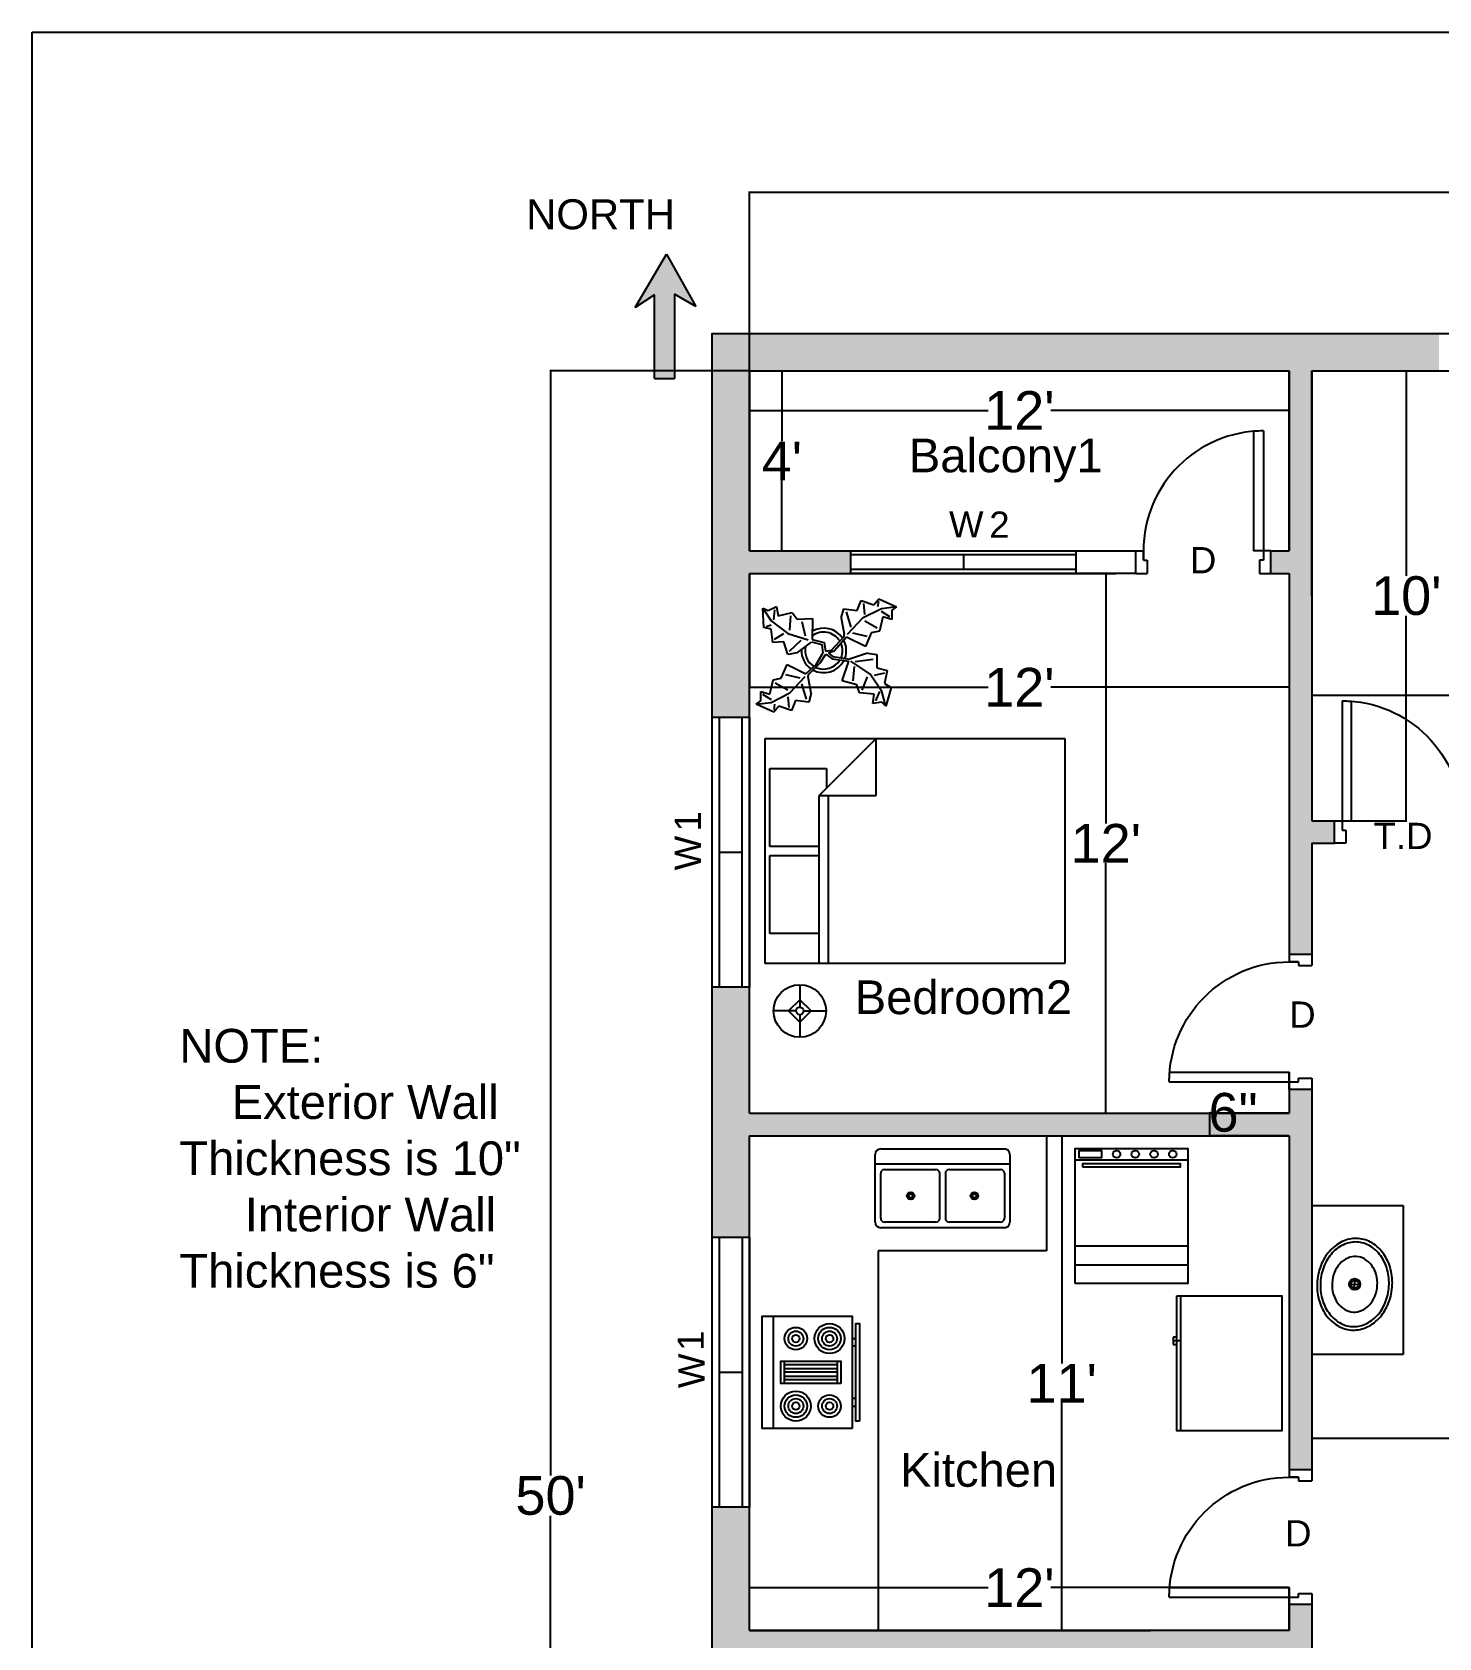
# Model space of a CAD drawing. Header units: inches. Extents: x 902 to 1873, y 899 to 1689.
# Drawn here: x 901.9 to 1277.3, y 1260.7 to 1689 of the extents above; entities that cross this region are included whole.
import ezdxf

# ---------------------------------------------------------------- set-up
doc = ezdxf.new("R2010")
doc.units = ezdxf.units.IN
doc.header["$MEASUREMENT"] = 0
for name, color, linetype in [('dim', 121, 'Continuous'), ('Door', 20, 'Continuous'), ('hatchs', 252, 'Continuous'), ('text', 20, 'Continuous'), ('window', 170, 'Continuous')]:
    doc.layers.add(name, color=color, linetype=linetype)
doc.styles.get("Standard").update_dxf_attribs({"font": 'arial.ttf'})
doc.dimstyles.get("Standard").update_dxf_attribs({"dimtxt": 10.320312, "dimasz": 0.18, "dimexe": 0.18, "dimexo": 0.0625, "dimgap": 0.09, "dimtad": 0, "dimtih": 1, "dimtoh": 1, "dimdec": 4, "dimzin": 0, "dimdsep": 46, "dimlunit": 4, "dimtxsty": 'Standard', "dimcen": 0.09, "dimclre": 3, "dimclrt": 6, "dimadec": 0, "dimazin": 0, "dimtfac": 1, "dimtdec": 4, "dimtofl": 0, "dimtmove": 0, "dimatfit": 3, "dimfxl": 1, "dimtolj": 1, "dimtzin": 0, "dimarcsym": 0})
pattern_1 = [(270, (0, 0), (0.275, -4e-17), [0.2, -0.075]), (0, (0, 0), (6e-17, 0.275), [0.2, -0.075])]

# ---------------------------------------------------------------- blocks, each defined once
blk = doc.blocks.new('window 1')
at = {"layer": 'window'}
for p, q in [((-67.1, -17.98), (-7.1, -17.98)), ((-67.1, -23.98), (-67.1, -17.98)), ((-67.1, -18.98), (-7.1, -18.98)), ((-37.1, -18.98), (-37.1, -22.98)), ((-7.1, -17.98), (-7.1, -23.98)), ((-7.1, -22.98), (-67.1, -22.98)), ((-7.1, -23.98), (-67.1, -23.98))]:
    blk.add_line(p, q, dxfattribs=at)
blk = doc.blocks.new('windoe')
at = {"layer": 'window'}
for p, q in [((306.82, -71.4), (378.82, -71.4)), ((306.82, -81.4), (306.82, -71.4)), ((378.82, -71.4), (378.82, -81.4)), ((306.82, -73.4), (378.82, -73.4)), ((342.82, -73.4), (342.82, -79.4)), ((378.82, -79.4), (306.82, -79.4)), ((378.82, -81.4), (306.82, -81.4))]:
    blk.add_line(p, q, dxfattribs=at)
blk = doc.blocks.new('Lamp - Table')
at = {"linetype": 'Continuous'}
for p, q in [((0, 7), (0, 1)), ((-1, 0), (-7, 0)), ((0, 3), (-3, 0)), ((-3, 0), (0, -3)), ((3, 0), (0, 3)), ((0, -3), (3, 0)), ((1, 0), (7, 0)), ((0, -1), (0, -7))]:
    blk.add_line(p, q, dxfattribs=at)
for radius in [7, 1]:
    blk.add_circle((0, 0), radius, dxfattribs=at)
blk = doc.blocks.new('Bed - Queen')
at = {"linetype": 'Continuous'}
for p, q in [((0, -80.00003), (0, 0)), ((0, 0), (59.99999, 0)), ((59.99999, 0), (59.99999, -80.00003)), ((7.99999, -1.2), (28.79998, -1.2)), ((7.99999, -14.4), (7.99999, -1.2)), ((28.79998, -1.2), (28.79998, -14.4)), ((31.19999, -1.2), (51.99999, -1.2)), ((31.19999, -14.4), (31.19999, -1.2)), ((51.99999, -1.2), (51.99999, -16.4)), ((0, -14.4), (44.8, -14.4)), ((44.8, -16.8), (0, -16.8)), ((59.99999, -29.6), (44.8, -14.4)), ((44.8, -14.4), (44.8, -29.6)), ((51.99999, -16.4), (46.79936, -16.4)), ((44.8, -29.6), (59.99999, -29.6)), ((59.99999, -80.00003), (0, -80.00003))]:
    blk.add_line(p, q, dxfattribs=at)
blk = doc.blocks.new('Range-Oven - 30 in top')
for p, q in [((0, -3), (30, -3)), ((12, -6), (18, -6)), ((13, -20), (13, -6)), ((14, -6), (14, -20)), ((15, -20), (15, -6)), ((16, -6), (16, -20)), ((17, -20), (17, -6)), ((18, -20), (12, -20)), ((6, -24), (6, -25)), ((8, -25), (8, -24)), ((22, -25), (22, -24)), ((24, -24), (24, -25))]:
    blk.add_line(p, q)
for points in [[(0, -24), (0, 0), (30, 0), (30, -24)], [(12, -21), (12, -5), (18, -5), (18, -21)], [(2, -26), (2, -25), (28, -25), (28, -26)]]:
    blk.add_lwpolyline(points, close=True)
for centre, radius in [((6, -9), 4), ((6, -9), 3), ((6, -9), 2), ((6, -9), 1), ((24, -9), 3), ((24, -9), 2), ((24, -9), 1), ((6, -18), 3), ((6, -18), 2), ((6, -18), 1), ((24, -18), 4), ((24, -18), 3), ((24, -18), 2), ((24, -18), 1)]:
    blk.add_circle(centre, radius)
blk = doc.blocks.new('Sink-double - 36 in top')
for p, q in [((-18, -4), (18, -4)), ((-0.75, -18.5), (-0.75, -6.5)), ((0.75, -6.5), (0.75, -18.5))]:
    blk.add_line(p, q)
for points in [[(-16.5, 0), (16.5, 0)], [(-18, -19.5), (-18, -1.5)], [(18, -1.5), (18, -19.5)], [(-16.5, -18.5), (-16.5, -6.5)], [(-15.5, -5.5), (-1.75, -5.5)], [(1.75, -5.5), (15.5, -5.5)], [(16.5, -6.5), (16.5, -18.5)], [(16.5, -21), (-16.5, -21)], [(-1.75, -19.5), (-15.5, -19.5)], [(15.5, -19.5), (1.75, -19.5)]]:
    blk.add_lwpolyline(points)
for centre, radius in [((-8.5, -12.5), 1), ((-8.5, -12.5), 0.5), ((8.5, -12.5), 1), ((8.5, -12.5), 0.5)]:
    blk.add_circle(centre, radius)
for centre, radius, start, end in [((-16.5, -1.5), 1.5, 90, 180), ((16.5, -1.5), 1.5, 0, 90), ((-15.5, -6.5), 1, 90, 180), ((-1.75, -6.5), 1, 0, 90), ((1.75, -6.5), 1, 90, 180), ((15.5, -6.5), 1, 0, 90), ((-16.5, -19.5), 1.5, 180, 270), ((-15.5, -18.5), 1, 180, 270), ((-1.75, -18.5), 1, 270, 0), ((1.75, -18.5), 1, 180, 270), ((15.5, -18.5), 1, 270, 0), ((16.5, -19.5), 1.5, 270, 0)]:
    blk.add_arc(centre, radius, start, end)
blk = doc.blocks.new('Refrigerator-2 door - 36 in top')
for p, q in [((0, -26.999999), (36, -26.999999)), ((11, -27.999999), (11, -28.999999)), ((11, -28.999999), (13, -28.999999)), ((12, -26.999999), (12, -28.999999)), ((13, -28.999999), (13, -27.999999))]:
    blk.add_line(p, q)
blk.add_lwpolyline([(0, -27.999999), (0, 0), (36, 0), (36, -27.999999)], close=True)
blk = doc.blocks.new('Range-Oven - 30 in front')
for p, q in [((0, 33.00005), (30, 33.00005)), ((30, 10), (0, 10)), ((0, 5), (30, 5))]:
    blk.add_line(p, q)
for points in [[(0, 0), (0, 36.00005), (30, 36.00005), (30, 0)], [(1, 33.50005), (1, 35.50005), (7, 35.50005), (7, 33.50005)], [(2, 31.00005), (2, 32.00005), (28, 32.00005), (28, 31.00005)]]:
    blk.add_lwpolyline(points, close=True)
for centre in [(11, 34.50005), (16, 34.50005), (21, 34.50005), (26, 34.50005)]:
    blk.add_circle(centre, 1)
blk = doc.blocks.new('Plant - Rubber or Philodendron')
at = {"linetype": 'Continuous'}
for p, q in [((8.8871, 10.7908), (9.9809, 13.4933)), ((9.9809, 13.4933), (13.3837, 12.301)), ((13.3837, 12.301), (14.68, 13.9039)), ((14.5816, 13.2037), (14.3848, 11.8033)), ((14.68, 13.9039), (19.3848, 11.8146)), ((-16.2005, 11.4774), (-13.9899, 8.1064)), ((-16.2005, 11.4774), (-14.8639, 10.7964)), ((-16.0159, 6.3329), (-16.2005, 11.4774)), ((-14.8639, 10.7964), (-12.6195, 11.8975)), ((-13.3174, 8.325), (-13.0735, 11.0065)), ((-12.6195, 11.8975), (-12.1909, 9.4345)), ((-12.1909, 9.4345), (-8.3829, 10.3)), ((-8.8369, 9.409), (-9.0894, 5.6095)), ((-8.3829, 10.3), (-7.0549, 8.501)), ((-7.0549, 8.501), (-3.0284, 8.6941)), ((-3.0284, 8.6941), (-3.0709, 3.1041)), ((4.6914, 8.8812), (5.3859, 11.2828)), ((4.6914, 8.8812), (5.5014, 4.4831)), ((5.3859, 11.2828), (8.8871, 10.7908)), ((5.9878, 10.4842), (7.1971, 6.3869)), ((10.3916, 8.7942), (6.2847, 4.4028)), ((15.3859, 11.3055), (10.3916, 8.7942)), ((10.5828, 12.6946), (10.8893, 9.7953)), ((15.7909, 9.1065), (14.8995, 5.3044)), ((15.2875, 10.6053), (17.5907, 9.2105)), ((19.3848, 11.8146), (15.3859, 11.3055)), ((18.1925, 8.4119), (15.7909, 9.1065)), ((19.3848, 11.8146), (18.1868, 10.9119)), ((18.1868, 10.9119), (18.1925, 8.4119)), ((-14.0069, 5.8704), (-16.0159, 6.3329)), ((-15.3434, 6.5514), (-13.9984, 6.9884)), ((-13.5868, 2.2894), (-14.0069, 5.8704)), ((-13.9899, 8.1064), (-9.5434, 4.7185)), ((-13.1329, 3.1804), (-10.6614, 4.727)), ((-9.5434, 4.7185), (-4.1917, 2.9888)), ((-4.8529, 4.012), (-5.7184, 7.82)), ((5.4346, 3.9146), (5.5014, 4.4831)), ((7.7005, 4.8881), (11.5025, 3.9967)), ((14.2977, 6.1031), (10.9934, 7.9956)), ((12.7005, 4.8994), (11.1089, 1.1958)), ((14.8995, 5.3044), (12.7005, 4.8994)), ((-10.6784, 2.491), (-13.5868, 2.2894)), ((-9.5858, -0.8715), (-10.6784, 2.491)), ((-9.1318, 0.0195), (-5.9793, 2.9025)), ((-7.1228, -0.443), (-3.5248, 2.2131)), ((-3.5248, 2.2131), (-3.3011, 2.4355)), ((-3.3011, 2.4355), (-0.5306, 1.7947)), ((-3.0709, 3.1041), (0.0797, 2.3163)), ((-0.5306, 1.7947), (-0.2255, -0.5527)), ((-0.5306, 1.7947), (-0.5306, 1.7947)), ((0.0797, 2.3163), (0.4866, -0.031)), ((0.4866, -0.031), (2.1141, 0.2298)), ((2.1141, 0.2298), (5.4346, 3.9146)), ((6.1032, 3.6844), (2.8262, -0.031)), ((11.1089, 1.1958), (6.1032, 3.6844)), ((-11.3237, -7.2629), (-9.7321, -3.5593)), ((-9.7321, -3.5593), (-4.7264, -6.0479)), ((-7.1228, -0.443), (-9.5858, -0.8715)), ((-2.019, -3.6148), (-4.7264, -6.0479)), ((-4.0579, -6.2781), (-0.9375, -3.1608)), ((-2.019, -3.6148), (-0.2255, -0.5527)), ((-0.9375, -3.1608), (0.5883, -0.8135)), ((0.5883, -0.8135), (2.2447, -2.0916)), ((2.8262, -0.031), (1.3003, -0.5527)), ((1.3003, -0.5527), (2.4193, -1.4655)), ((2.2447, -2.0916), (6.7108, -2.6626)), ((2.4193, -1.4655), (6.895, -2.1175)), ((4.943, -7.9659), (6.7108, -2.6626)), ((11.6605, -0.5413), (6.895, -2.1175)), ((12.3677, -6.1981), (7.219, -2.6772)), ((8.125, -4.0768), (7.7715, -7.9659)), ((8.3544, -2.7453), (13.1973, -2.1704)), ((11.6605, -0.5413), (14.1354, -0.8948)), ((14.1354, -0.8948), (14.1354, -4.4304)), ((-14.4141, -11.4699), (-13.5228, -7.6679)), ((-13.5228, -7.6679), (-11.3237, -7.2629)), ((-12.921, -8.4665), (-9.6166, -10.359)), ((-6.3237, -7.2516), (-10.1257, -6.3602)), ((-9.0148, -11.1577), (-4.9047, -6.8122)), ((-4.1246, -6.8466), (-4.0579, -6.2781)), ((-3.3146, -11.2447), (-4.1246, -6.8466)), ((8.8321, -9.0266), (4.943, -7.9659)), ((10.2463, -10.4408), (11.6605, -6.9053)), ((15.5496, -10.7943), (12.3677, -6.1981)), ((16.2567, -5.8446), (13.4283, -6.5517)), ((14.1354, -4.4304), (16.9638, -5.1375)), ((16.9638, -5.1375), (16.2567, -8.673)), ((-16.8157, -10.7754), (-14.4141, -11.4699)), ((-16.8101, -13.2754), (-16.8157, -10.7754)), ((-13.9107, -12.9688), (-16.2139, -11.574)), ((-14.0091, -13.669), (-9.0148, -11.1577)), ((-9.206, -15.0581), (-9.5126, -12.1588)), ((-4.611, -12.8477), (-5.8203, -8.7504)), ((-3.3146, -11.2447), (-4.0092, -13.6463)), ((9.5392, -11.1479), (8.8321, -9.0266)), ((13.4283, -11.5015), (9.5392, -11.1479)), ((13.0748, -13.9763), (13.4283, -11.5015)), ((14.8425, -10.7943), (13.7819, -13.2692)), ((16.6103, -14.6834), (15.5496, -10.7943)), ((17.3174, -9.7337), (15.9032, -9.7337)), ((16.2567, -8.673), (18.0245, -9.7337)), ((18.0245, -9.7337), (16.6103, -14.6834)), ((-18.008, -14.1781), (-16.8101, -13.2754)), ((-18.008, -14.1781), (-14.0091, -13.669)), ((-13.3032, -16.2674), (-18.008, -14.1781)), ((-12.0069, -14.6645), (-13.3032, -16.2674)), ((-13.2048, -15.5672), (-13.008, -14.1668)), ((-8.6042, -15.8568), (-12.0069, -14.6645)), ((-7.5103, -13.1543), (-8.6042, -15.8568)), ((-4.0092, -13.6463), (-7.5103, -13.1543)), ((15.5496, -13.6228), (13.0748, -13.9763)), ((16.6103, -14.6834), (15.5496, -13.6228))]:
    blk.add_line(p, q, dxfattribs=at)
for centre, radius, start, end in [((0, 0), 6.1275, 34.37569, 120.1028), ((-0.0601, -0.2075), 5.2461, 33.82192, 124.9414), ((0.0308, 0.1664), 6, 178.6147, 235.1169), ((0.0308, 0.1664), 5, 168.1647, 238.6725), ((-0.2664, 0.1682), 5.2775, 338.4094, 20.03007), ((-0.098, 0.1364), 6.1288, 341.2017, 26.09184), ((-0.0234, 0.3825), 6.1492, 242.5812, 331.2714), ((-0.1102, 0.4886), 5.2883, 247.3711, 327.472)]:
    blk.add_arc(centre, radius, start, end, dxfattribs=at)
blk = doc.blocks.new('door')
at = {"layer": 'Door'}
for p, q in [((0, 6), (-2, 6)), ((-2, 6), (-2, 3.5)), ((0, 0), (0, 6)), ((-2, 3.5), (-3, 3.5)), ((-3, 3.5), (-3, 0))]:
    blk.add_line(p, q, dxfattribs=at)
blk = doc.blocks.new('door 4')
at = {"layer": 'Door'}
for p, q in [((-34, 3.5), (-34, 6)), ((-2, 6), (-2, 3.5)), ((-36, 0), (-33, 0)), ((-3, 0), (0, 0)), ((-3, 0), (0, 0))]:
    blk.add_line(p, q, dxfattribs=at)
blk.add_lwpolyline([(-2, 38), (-2, 6), (-4.5, 6), (-4.5, 37.9)], dxfattribs=at)
for end in [180, 94.4808]:
    blk.add_arc((-2, 6), 32, 90, end, dxfattribs=at)
at = {"layer": 'Door', "xscale": -1}
blk.add_blockref('door', (-36, 0), dxfattribs=at)
at = {"layer": 'Door'}
blk.add_blockref('door', (0, 0), dxfattribs=at)
blk = doc.blocks.new('*D35')
at = {"layer": 'Defpoints', "color": 0, "transparency": 16777216}
for p in [(1237.31, 1274.09), (1093.31, 1262.61), (1237.31, 1262.61)]:
    blk.add_point(p, dxfattribs=at)
at = {"layer": 'hatchs', "color": 3, "lineweight": -2, "transparency": 16777216}
for p, q in [((1093.31, 1262.67), (1093.31, 1274.27)), ((1237.31, 1262.67), (1237.31, 1274.27))]:
    blk.add_line(p, q, dxfattribs=at)
at = {"layer": 'hatchs', "color": 0, "lineweight": -2, "transparency": 16777216}
for p, q in [((1093.49, 1274.09), (1156.95, 1274.09)), ((1237.13, 1274.09), (1173.67, 1274.09))]:
    blk.add_line(p, q, dxfattribs=at)
at = {"layer": 'hatchs', "color": 0, "transparency": 16777216}
for points in [[(1093.49, 1274.12), (1093.49, 1274.06), (1093.31, 1274.09)], [(1237.13, 1274.12), (1237.13, 1274.06), (1237.31, 1274.09)]]:
    blk.add_solid(points, dxfattribs=at)
at = {"layer": 'hatchs', "color": 6, "transparency": 16777216, "insert": (1165.31, 1274.09), "char_height": 10.32, "attachment_point": 5}
blk.add_mtext("\\A1;12'", dxfattribs=at)
blk = doc.blocks.new('*D36')
at = {"layer": 'Defpoints', "color": 0, "transparency": 16777216}
for p in [(1093.31, 1544.61), (1237.31, 1544.61), (1237.31, 1514.24)]:
    blk.add_point(p, dxfattribs=at)
at = {"layer": 'hatchs', "color": 3, "lineweight": -2, "transparency": 16777216}
for p, q in [((1093.31, 1544.55), (1093.31, 1514.06)), ((1237.31, 1544.55), (1237.31, 1514.06))]:
    blk.add_line(p, q, dxfattribs=at)
at = {"layer": 'hatchs', "color": 0, "lineweight": -2, "transparency": 16777216}
for p, q in [((1093.49, 1514.24), (1156.95, 1514.24)), ((1237.13, 1514.24), (1173.67, 1514.24))]:
    blk.add_line(p, q, dxfattribs=at)
at = {"layer": 'hatchs', "color": 0, "transparency": 16777216}
for points in [[(1093.49, 1514.27), (1093.49, 1514.21), (1093.31, 1514.24)], [(1237.13, 1514.27), (1237.13, 1514.21), (1237.31, 1514.24)]]:
    blk.add_solid(points, dxfattribs=at)
at = {"layer": 'hatchs', "color": 6, "transparency": 16777216, "insert": (1165.31, 1514.24), "char_height": 10.32, "attachment_point": 5}
blk.add_mtext("\\A1;12'", dxfattribs=at)
blk = doc.blocks.new('*D37')
at = {"layer": 'Defpoints', "color": 0, "transparency": 16777216}
for p in [(1093.31, 1598.61), (1237.31, 1598.61), (1237.31, 1588.06)]:
    blk.add_point(p, dxfattribs=at)
at = {"layer": 'hatchs', "color": 3, "lineweight": -2, "transparency": 16777216}
for p, q in [((1093.31, 1598.55), (1093.31, 1587.88)), ((1237.31, 1598.55), (1237.31, 1587.88))]:
    blk.add_line(p, q, dxfattribs=at)
at = {"layer": 'hatchs', "color": 0, "lineweight": -2, "transparency": 16777216}
for p, q in [((1093.49, 1588.06), (1156.95, 1588.06)), ((1237.13, 1588.06), (1173.67, 1588.06))]:
    blk.add_line(p, q, dxfattribs=at)
at = {"layer": 'hatchs', "color": 0, "transparency": 16777216}
for points in [[(1093.49, 1588.09), (1093.49, 1588.03), (1093.31, 1588.06)], [(1237.13, 1588.09), (1237.13, 1588.03), (1237.31, 1588.06)]]:
    blk.add_solid(points, dxfattribs=at)
at = {"layer": 'hatchs', "color": 6, "transparency": 16777216, "insert": (1165.31, 1588.06), "char_height": 10.32, "attachment_point": 5}
blk.add_mtext("\\A1;12'", dxfattribs=at)
blk = doc.blocks.new('*D38')
at = {"layer": 'Defpoints', "color": 0, "transparency": 16777216}
for p in [(1093.31, 1598.61), (1040.25, 998.61), (1093.31, 998.61)]:
    blk.add_point(p, dxfattribs=at)
at = {"layer": 'hatchs', "color": 3, "lineweight": -2, "transparency": 16777216}
for p, q in [((1093.25, 1598.61), (1040.07, 1598.61)), ((1093.25, 998.61), (1040.07, 998.61))]:
    blk.add_line(p, q, dxfattribs=at)
at = {"layer": 'hatchs', "color": 0, "lineweight": -2, "transparency": 16777216}
for p, q in [((1040.25, 1598.43), (1040.25, 1303.97)), ((1040.25, 998.79), (1040.25, 1293.25))]:
    blk.add_line(p, q, dxfattribs=at)
at = {"layer": 'hatchs', "color": 0, "transparency": 16777216}
for points in [[(1040.22, 1598.43), (1040.28, 1598.43), (1040.25, 1598.61)], [(1040.22, 998.79), (1040.28, 998.79), (1040.25, 998.61)]]:
    blk.add_solid(points, dxfattribs=at)
at = {"layer": 'hatchs', "color": 6, "transparency": 16777216, "insert": (1040.25, 1298.61), "char_height": 10.32, "attachment_point": 5}
blk.add_mtext("\\A1;50'", dxfattribs=at)
blk = doc.blocks.new('*D39')
at = {"layer": 'Defpoints', "color": 0, "transparency": 16777216}
for p in [(1216.12, 1400.61), (1237.31, 1400.61), (1237.31, 1394.61)]:
    blk.add_point(p, dxfattribs=at)
at = {"layer": 'hatchs', "color": 3, "lineweight": -2, "transparency": 16777216}
for p, q in [((1237.25, 1400.61), (1215.94, 1400.61)), ((1237.25, 1394.61), (1215.94, 1394.61))]:
    blk.add_line(p, q, dxfattribs=at)
at = {"layer": 'hatchs', "color": 0, "lineweight": -2, "transparency": 16777216}
for p, q in [((1216.12, 1400.61), (1216.12, 1400.79)), ((1216.12, 1400.79), (1216.3, 1400.79)), ((1216.12, 1394.79), (1216.12, 1400.43))]:
    blk.add_line(p, q, dxfattribs=at)
at = {"layer": 'hatchs', "color": 0, "transparency": 16777216}
for points in [[(1216.09, 1400.43), (1216.15, 1400.43), (1216.12, 1400.61)], [(1216.09, 1394.79), (1216.15, 1394.79), (1216.12, 1394.61)]]:
    blk.add_solid(points, dxfattribs=at)
at = {"layer": 'hatchs', "color": 6, "transparency": 16777216, "insert": (1222.34, 1400.79), "char_height": 10.32, "attachment_point": 5}
blk.add_mtext('\\A1;6"', dxfattribs=at)
blk = doc.blocks.new('*D42')
at = {"layer": 'Defpoints', "color": 0, "transparency": 16777216}
for p in [(1243.31, 1598.61), (1243.31, 1478.61), (1268.56, 1478.61)]:
    blk.add_point(p, dxfattribs=at)
at = {"layer": 'hatchs', "color": 3, "lineweight": -2, "transparency": 16777216}
for p, q in [((1243.38, 1598.61), (1268.74, 1598.61)), ((1243.38, 1478.61), (1268.74, 1478.61))]:
    blk.add_line(p, q, dxfattribs=at)
at = {"layer": 'hatchs', "color": 0, "lineweight": -2, "transparency": 16777216}
for p, q in [((1268.56, 1598.43), (1268.56, 1543.97)), ((1268.56, 1478.79), (1268.56, 1533.25))]:
    blk.add_line(p, q, dxfattribs=at)
at = {"layer": 'hatchs', "color": 0, "transparency": 16777216}
for points in [[(1268.53, 1598.43), (1268.59, 1598.43), (1268.56, 1598.61)], [(1268.53, 1478.79), (1268.59, 1478.79), (1268.56, 1478.61)]]:
    blk.add_solid(points, dxfattribs=at)
at = {"layer": 'hatchs', "color": 6, "transparency": 16777216, "insert": (1268.56, 1538.61), "char_height": 10.32, "attachment_point": 5}
blk.add_mtext("\\A1;10'", dxfattribs=at)
blk = doc.blocks.new('*D43')
at = {"layer": 'Defpoints', "color": 0, "transparency": 16777216}
for p in [(1243.31, 1351.58), (1489.31, 1351.58), (1489.31, 1313.91)]:
    blk.add_point(p, dxfattribs=at)
at = {"layer": 'hatchs', "color": 3, "lineweight": -2, "transparency": 16777216}
for p, q in [((1243.31, 1351.52), (1243.31, 1313.73)), ((1489.31, 1351.52), (1489.31, 1313.73))]:
    blk.add_line(p, q, dxfattribs=at)
at = {"layer": 'hatchs', "color": 0, "lineweight": -2, "transparency": 16777216}
for p, q in [((1243.49, 1313.91), (1348.41, 1313.91)), ((1489.13, 1313.91), (1384.22, 1313.91))]:
    blk.add_line(p, q, dxfattribs=at)
at = {"layer": 'hatchs', "color": 0, "transparency": 16777216}
for points in [[(1243.49, 1313.94), (1243.49, 1313.88), (1243.31, 1313.91)], [(1489.13, 1313.94), (1489.13, 1313.88), (1489.31, 1313.91)]]:
    blk.add_solid(points, dxfattribs=at)
at = {"layer": 'hatchs', "color": 6, "transparency": 16777216, "insert": (1366.31, 1313.91), "char_height": 10.32, "attachment_point": 5}
blk.add_mtext('\\A1;20\'-6"', dxfattribs=at)
blk = doc.blocks.new('*D45')
at = {"layer": 'Defpoints', "color": 0, "transparency": 16777216}
for p in [(1489.31, 1646.26), (1093.31, 1598.61), (1489.31, 1598.61)]:
    blk.add_point(p, dxfattribs=at)
at = {"layer": 'hatchs', "color": 3, "lineweight": -2, "transparency": 16777216}
for p, q in [((1093.31, 1598.67), (1093.31, 1646.44)), ((1489.31, 1598.67), (1489.31, 1646.44))]:
    blk.add_line(p, q, dxfattribs=at)
at = {"layer": 'hatchs', "color": 0, "lineweight": -2, "transparency": 16777216}
for p, q in [((1093.49, 1646.26), (1282.47, 1646.26)), ((1489.13, 1646.26), (1300.16, 1646.26))]:
    blk.add_line(p, q, dxfattribs=at)
at = {"layer": 'hatchs', "color": 0, "transparency": 16777216}
for points in [[(1093.49, 1646.29), (1093.49, 1646.23), (1093.31, 1646.26)], [(1489.13, 1646.29), (1489.13, 1646.23), (1489.31, 1646.26)]]:
    blk.add_solid(points, dxfattribs=at)
at = {"layer": 'hatchs', "color": 6, "transparency": 16777216, "insert": (1291.31, 1646.26), "char_height": 10.32, "attachment_point": 5}
blk.add_mtext("\\A1;33'", dxfattribs=at)
blk = doc.blocks.new('Sink - Oval top')
for p, q in [((-1, 0), (1, 0)), ((0, 1), (0, -1))]:
    blk.add_line(p, q)
at = {"linetype": 'Continuous'}
for points in [[(-12.23, 0.39, 0.117634), (-11.46, -3.36, 0.104469), (-8.88, -6.8, 0.090016), (-5.08, -9.07, 0.08192), (-0.32, -10.02, 0.08192), (4.49, -9.38, 0.090016), (8.42, -7.36, 0.104469), (11.22, -4.09, 0.117634), (12.23, -0.39, 0.117634), (11.46, 3.36, 0.104469), (8.88, 6.8, 0.090016), (5.08, 9.07, 0.08192), (0.32, 10.02, 0.08192), (-4.49, 9.38, 0.090016), (-8.42, 7.36, 0.104469), (-11.22, 4.09, 0.117634)], [(-11.29, 0.16, 0.118622), (-10.52, -3.25, 0.104678), (-8.07, -6.36, 0.089562), (-4.54, -8.37, 0.081185), (-0.13, -9.15, 0.081185), (4.3, -8.49, 0.089562), (7.89, -6.58, 0.104678), (10.42, -3.55, 0.118622), (11.29, -0.16, 0.118622), (10.52, 3.25, 0.104678), (8.07, 6.36, 0.089562), (4.54, 8.37, 0.081185), (0.13, 9.15, 0.081185), (-4.3, 8.49, 0.089562), (-7.89, 6.58, 0.104678), (-10.42, 3.55, 0.118622)], [(-7.42, 0.08, 0.118283), (-6.91, -2.17, 0.104607), (-5.29, -4.21, 0.089718), (-2.97, -5.53, 0.081436), (-0.07, -6.04, 0.081436), (2.84, -5.59, 0.089718), (5.2, -4.33, 0.104607), (6.86, -2.32, 0.118283), (7.42, -0.08, 0.118283), (6.91, 2.17, 0.104607), (5.29, 4.21, 0.089718), (2.97, 5.53, 0.081436), (0.07, 6.04, 0.081436), (-2.84, 5.59, 0.089718), (-5.2, 4.33, 0.104607), (-6.86, 2.32, 0.118283)]]:
    blk.add_lwpolyline(points, format="xyb", close=True, dxfattribs=at)
for radius in [1.5, 1]:
    blk.add_circle((0, 0), radius)
blk = doc.blocks.new('*D52')
at = {"layer": 'Defpoints', "color": 0, "transparency": 16777216}
for p in [(1243.31, 1598.61), (1351.31, 1598.61), (1351.31, 1512.1)]:
    blk.add_point(p, dxfattribs=at)
at = {"layer": 'hatchs', "color": 3, "lineweight": -2, "transparency": 16777216}
for p, q in [((1243.31, 1598.55), (1243.31, 1511.92)), ((1351.31, 1598.55), (1351.31, 1511.92))]:
    blk.add_line(p, q, dxfattribs=at)
at = {"layer": 'hatchs', "color": 0, "lineweight": -2, "transparency": 16777216}
for p, q in [((1243.49, 1512.1), (1292.47, 1512.1)), ((1351.13, 1512.1), (1302.15, 1512.1))]:
    blk.add_line(p, q, dxfattribs=at)
at = {"layer": 'hatchs', "color": 0, "transparency": 16777216}
for points in [[(1243.49, 1512.13), (1243.49, 1512.07), (1243.31, 1512.1)], [(1351.13, 1512.13), (1351.13, 1512.07), (1351.31, 1512.1)]]:
    blk.add_solid(points, dxfattribs=at)
at = {"layer": 'hatchs', "color": 6, "transparency": 16777216, "insert": (1297.31, 1512.1), "char_height": 10.32, "attachment_point": 5}
blk.add_mtext("\\A1;9'", dxfattribs=at)
blk = doc.blocks.new('*D54')
at = {"layer": 'Defpoints', "color": 0, "transparency": 16777216}
for p in [(1093.31, 1598.61), (1093.31, 1550.61), (1101.95, 1550.61)]:
    blk.add_point(p, dxfattribs=at)
at = {"layer": 'hatchs', "color": 3, "lineweight": -2, "transparency": 16777216}
for p, q in [((1093.38, 1598.61), (1102.13, 1598.61)), ((1093.38, 1550.61), (1102.13, 1550.61))]:
    blk.add_line(p, q, dxfattribs=at)
at = {"layer": 'hatchs', "color": 0, "lineweight": -2, "transparency": 16777216}
for p, q in [((1101.95, 1598.43), (1101.95, 1579.86)), ((1101.95, 1550.79), (1101.95, 1569.36))]:
    blk.add_line(p, q, dxfattribs=at)
at = {"layer": 'hatchs', "color": 0, "transparency": 16777216}
for points in [[(1101.92, 1598.43), (1101.98, 1598.43), (1101.95, 1598.61)], [(1101.92, 1550.79), (1101.98, 1550.79), (1101.95, 1550.61)]]:
    blk.add_solid(points, dxfattribs=at)
at = {"layer": 'hatchs', "color": 6, "transparency": 16777216, "insert": (1101.95, 1574.61), "char_height": 10.32, "attachment_point": 5}
blk.add_mtext("\\A1;4'", dxfattribs=at)
blk = doc.blocks.new('*D56')
at = {"layer": 'Defpoints', "color": 0, "transparency": 16777216}
for p in [(1188.39, 1544.62), (1188.39, 1400.61), (1188.39, 1400.61)]:
    blk.add_point(p, dxfattribs=at)
at = {"layer": 'hatchs', "color": 0, "lineweight": -2, "transparency": 16777216}
for p, q in [((1188.39, 1544.44), (1188.39, 1477.89)), ((1188.39, 1400.79), (1188.39, 1467.34))]:
    blk.add_line(p, q, dxfattribs=at)
at = {"layer": 'hatchs', "color": 3, "lineweight": -2, "transparency": 16777216}
for p, q in [((1188.46, 1544.62), (1188.57, 1544.62)), ((1188.46, 1400.61), (1188.57, 1400.61))]:
    blk.add_line(p, q, dxfattribs=at)
at = {"layer": 'hatchs', "color": 0, "transparency": 16777216}
for points in [[(1188.36, 1544.44), (1188.42, 1544.44), (1188.39, 1544.62)], [(1188.36, 1400.79), (1188.42, 1400.79), (1188.39, 1400.61)]]:
    blk.add_solid(points, dxfattribs=at)
at = {"layer": 'hatchs', "color": 6, "transparency": 16777216, "insert": (1188.39, 1472.61), "char_height": 10.32, "attachment_point": 5}
blk.add_mtext("\\A1;12'", dxfattribs=at)
blk = doc.blocks.new('*D58')
at = {"layer": 'Defpoints', "color": 0, "transparency": 16777216}
for p in [(1176.62, 1394.61), (1176.62, 1262.61), (1176.62, 1262.61)]:
    blk.add_point(p, dxfattribs=at)
at = {"layer": 'hatchs', "color": 0, "lineweight": -2, "transparency": 16777216}
for p, q in [((1176.62, 1394.43), (1176.62, 1333.88)), ((1176.62, 1262.79), (1176.62, 1323.34))]:
    blk.add_line(p, q, dxfattribs=at)
at = {"layer": 'hatchs', "color": 3, "lineweight": -2, "transparency": 16777216}
for p, q in [((1176.68, 1394.61), (1176.8, 1394.61)), ((1176.68, 1262.61), (1176.8, 1262.61))]:
    blk.add_line(p, q, dxfattribs=at)
at = {"layer": 'hatchs', "color": 0, "transparency": 16777216}
for points in [[(1176.59, 1394.43), (1176.65, 1394.43), (1176.62, 1394.61)], [(1176.59, 1262.79), (1176.65, 1262.79), (1176.62, 1262.61)]]:
    blk.add_solid(points, dxfattribs=at)
at = {"layer": 'hatchs', "color": 6, "transparency": 16777216, "insert": (1176.62, 1328.61), "char_height": 10.32, "attachment_point": 5}
blk.add_mtext("\\A1;11'", dxfattribs=at)

msp = doc.modelspace()

# ---------------------------------------------------------------- hatches: boundary and pattern name
at = {"layer": 'hatchs'}
h = msp.add_hatch(color=256, dxfattribs=at)
h.dxf.hatch_style = 1
h.paths.add_polyline_path([(1277.25671, 1608.6124), (1083.31325, 1608.6124), (1083.31325, 1506.21971), (1093.31325, 1506.21971), (1093.31325, 1544.6124), (1120.37534, 1544.6124), (1120.37534, 1550.6124), (1093.31325, 1550.6124), (1093.31325, 1598.6124), (1237.31325, 1598.6124), (1237.31325, 1550.6124), (1232.41289, 1550.6124), (1232.41289, 1544.6124), (1237.31325, 1544.6124), (1237.31325, 1442.98763), (1243.31325, 1442.98763), (1243.31325, 1472.6124), (1249.4275, 1472.6124), (1249.4275, 1478.6124), (1243.31325, 1478.6124), (1243.31325, 1598.6124), (1277.25671, 1598.6124)])
h.paths.add_polyline_path([(1499.31325, 1608.6124), (1313.25671, 1608.6124), (1313.25671, 1606.6124), (1313.25671, 1600.6124), (1313.25671, 1598.6124), (1351.31325, 1598.6124), (1351.31325, 1544.6124), (1351.31403, 1478.6124), (1285.4275, 1478.6124), (1285.4275, 1472.6124), (1351.3141, 1472.6124), (1351.31432, 1453.87753), (1357.31325, 1453.87753), (1357.31325, 1544.6124), (1362.06097, 1544.6124), (1362.06097, 1550.6124), (1357.31325, 1550.6124), (1357.31325, 1598.6124), (1489.31325, 1598.6124), (1489.31325, 1550.6124), (1475.38408, 1550.6124), (1475.38408, 1544.6124), (1489.31325, 1544.6124), (1489.31325, 1514.40776), (1499.31325, 1514.40776), (1499.31325, 1544.6124)])
h.paths.add_polyline_path([(1499.31325, 1442.40776), (1489.31325, 1442.40776), (1489.31325, 1412.6124), (1357.31325, 1412.6124), (1357.31325, 1417.87753), (1351.31325, 1417.87753), (1351.31325, 1406.6124), (1489.31325, 1406.6124), (1489.31325, 1376.8998), (1499.31325, 1376.8998)])
h.paths.add_polyline_path([(1243.31325, 1400.6124), (1243.31325, 1406.98763), (1237.31325, 1406.98763), (1237.31325, 1400.6124), (1093.31325, 1400.6124), (1093.31325, 1434.21971), (1083.31325, 1434.21971), (1083.31325, 1367.55417), (1093.31325, 1367.55417), (1093.31325, 1394.6124), (1237.31325, 1394.6124), (1237.31325, 1305.5458), (1243.31325, 1305.5458)])
h.paths.add_polyline_path([(1093.31325, 1295.55417), (1083.31325, 1295.55417), (1083.31325, 1228.85144), (1085.31325, 1228.85144), (1091.31325, 1228.85144), (1093.31325, 1228.85144), (1093.31325, 1256.6124), (1194.31325, 1256.6124), (1194.31325, 1160.6124), (1191.95743, 1160.6124), (1191.95743, 1154.6124), (1209.96413, 1154.6124), (1209.96413, 1160.6124), (1200.31325, 1160.6124), (1200.31325, 1256.6124), (1243.31325, 1256.6124), (1243.31325, 1269.5458), (1237.31325, 1269.5458), (1237.31325, 1262.6124), (1093.31325, 1262.6124)])
h.paths.add_polyline_path([(1499.31325, 1304.8998), (1489.31325, 1304.8998), (1489.31325, 1274.6124), (1489.31325, 1256.6124), (1489.31325, 1222.15523), (1499.31325, 1222.15523)])
h.paths.add_polyline_path([(1489.31325, 1274.6124), (1345.31325, 1274.6124), (1345.31325, 1268.6124), (1489.31325, 1268.6124)])
h.paths.add_polyline_path([(1093.31325, 1192.85144), (1083.31325, 1192.85144), (1083.31325, 1111.1124), (1093.31325, 1111.1124), (1093.31325, 1154.6124), (1155.95743, 1154.6124), (1155.95743, 1160.6124), (1093.31325, 1160.6124)])
h.paths.add_polyline_path([(1255.31325, 1160.6124), (1245.96413, 1160.6124), (1245.96413, 1154.6124), (1249.31325, 1154.6124), (1249.31325, 998.6124), (1213.08862, 998.6124), (1213.08862, 988.6124), (1267.864, 988.6124), (1267.864, 994.6124), (1269.864, 994.6124), (1269.864, 998.6124), (1255.31325, 998.6124)])
h.paths.add_polyline_path([(1141.08862, 998.6124), (1093.31325, 998.6124), (1093.31325, 1034.71823), (1083.31325, 1034.71823), (1083.31325, 988.6124), (1141.08862, 988.6124)])
h.paths.add_polyline_path([(1499.31325, 1150.15523), (1489.31325, 1150.15523), (1489.31325, 1088.6124), (1369.31325, 1088.6124), (1369.31325, 1082.6124), (1489.31325, 1082.6124), (1489.31325, 998.6124), (1453.24634, 998.6124), (1453.24634, 988.6124), (1499.31325, 988.6124)])
h.paths.add_polyline_path([(1381.24634, 998.6124), (1333.864, 998.6124), (1333.864, 994.6124), (1335.864, 994.6124), (1335.864, 988.6124), (1381.24634, 988.6124)])
h = msp.add_hatch(dxfattribs=at)
h.set_pattern_fill('ANGLE', color=256, angle=-90)
h.set_pattern_definition(pattern_1)
h.paths.add_polyline_path([(1277.25671, 1608.6124), (1083.31325, 1608.6124), (1083.31325, 1506.21971), (1093.31325, 1506.21971), (1093.31325, 1544.6124), (1120.37534, 1544.6124), (1120.37534, 1550.6124), (1093.31325, 1550.6124), (1093.31325, 1598.6124), (1237.31325, 1598.6124), (1237.31325, 1550.6124), (1232.41289, 1550.6124), (1232.41289, 1544.6124), (1237.31325, 1544.6124), (1237.31325, 1442.98763), (1243.31325, 1442.98763), (1243.31325, 1472.6124), (1249.4275, 1472.6124), (1249.4275, 1478.6124), (1243.31325, 1478.6124), (1243.31325, 1598.6124), (1277.25671, 1598.6124)])
h = msp.add_hatch(dxfattribs=at)
h.set_pattern_fill('ANGLE', color=256, angle=-90)
h.set_pattern_definition(pattern_1)
h.paths.add_polyline_path([(1277.25671, 1608.6124), (1083.31325, 1608.6124), (1083.31325, 1506.21971), (1093.31325, 1506.21971), (1093.31325, 1544.6124), (1120.37534, 1544.6124), (1120.37534, 1550.6124), (1093.31325, 1550.6124), (1093.31325, 1598.6124), (1237.31325, 1598.6124), (1237.31325, 1550.6124), (1232.41289, 1550.6124), (1232.41289, 1544.6124), (1237.31325, 1544.6124), (1237.31325, 1442.98763), (1243.31325, 1442.98763), (1243.31325, 1472.6124), (1249.4275, 1472.6124), (1249.4275, 1478.6124), (1243.31325, 1478.6124), (1243.31325, 1598.6124), (1277.25671, 1598.6124)])
at = {"layer": 'text'}
h = msp.add_hatch(color=256, dxfattribs=at)
h.dxf.hatch_style = 1
h.paths.add_polyline_path([(1071.1371, 1629.72611), (1062.82512, 1615.55834), (1067.95898, 1618.92471), (1067.95898, 1620.68806), (1073.33734, 1620.68806), (1073.33734, 1619.10747), (1078.96015, 1615.80261)])
h.paths.add_polyline_path([(1073.33734, 1619.10747), (1070.64816, 1620.68806), (1067.95898, 1618.92471), (1067.95898, 1596.55401), (1073.33734, 1596.55401)])
h.paths.add_polyline_path([(1070.64816, 1620.68806), (1067.95898, 1620.68806), (1067.95898, 1618.92471)], flags=17)
h.paths.add_polyline_path([(1073.33734, 1620.68806), (1070.64816, 1620.68806), (1073.33734, 1619.10747)], flags=17)

# ---------------------------------------------------------------- linework, layer by layer
for points in [[(1093.31325, 1400.6124), (1093.31325, 1532.6124)], [(1093.31325, 1383.6124), (1093.31325, 1394.6124)], [(1093.31325, 1262.6124), (1093.31325, 1377.6124)]]:
    msp.add_lwpolyline(points)
at = {"layer": 'dim'}
for p, q in [((1062.82512, 1615.55834), (1071.1371, 1629.72611)), ((1071.1371, 1629.72611), (1078.96015, 1615.80261)), ((1073.33734, 1619.10747), (1073.33734, 1596.55401)), ((1078.96015, 1615.80261), (1073.33734, 1619.10747)), ((1067.95898, 1618.92471), (1062.82512, 1615.55834)), ((1067.95898, 1596.55401), (1067.95898, 1618.92471)), ((1067.95898, 1596.55401), (1073.33734, 1596.55401)), ((1172.58538, 1394.6124), (1172.58538, 1363.91632)), ((1243.31325, 1376.05423), (1267.74233, 1376.05423)), ((1267.74233, 1376.05423), (1267.74233, 1336.24888)), ((1172.58538, 1363.91632), (1127.66537, 1363.91632)), ((1127.66537, 1363.91632), (1127.66537, 1262.6124)), ((1267.74233, 1336.24888), (1243.31325, 1336.24888))]:
    msp.add_line(p, q, dxfattribs=at)
at = {"layer": 'hatchs'}
for p, q in [((1083.31325, 1608.6124), (1499.31325, 1608.6124)), ((1093.31325, 1598.6124), (1093.31325, 1550.6124)), ((1093.31325, 1550.6124), (1093.31325, 1598.6124)), ((1237.31325, 1550.6124), (1237.31325, 1598.6124)), ((1237.31325, 1598.6124), (1237.31325, 1550.6124)), ((1243.31325, 1598.6124), (1351.31325, 1598.6124)), ((1243.31325, 1550.6124), (1243.31325, 1598.6124)), ((1243.31325, 1598.6124), (1243.31325, 1478.6124)), ((1093.31325, 1550.6124), (1191.02724, 1550.6124)), ((1093.31325, 1550.6124), (1191.02724, 1550.6124)), ((1191.02724, 1550.6124), (1196.41289, 1550.6124)), ((1232.41289, 1550.6124), (1237.31325, 1550.6124)), ((1243.31325, 1538.6124), (1243.31325, 1550.6124)), ((1243.31325, 1550.6124), (1243.31325, 1478.6124)), ((1093.31325, 1400.6124), (1093.31325, 1544.6124)), ((1093.31325, 1544.6124), (1191.02724, 1544.6124)), ((1093.31325, 1544.6124), (1093.31325, 1538.6124)), ((1196.41289, 1544.6124), (1180.37534, 1544.61813)), ((1232.41289, 1544.6124), (1237.31325, 1544.6124)), ((1237.31325, 1544.6124), (1237.31325, 1440.98763)), ((1093.31325, 1400.6124), (1093.31325, 1532.6124)), ((1093.31325, 1400.6124), (1093.31325, 1532.6124)), ((1237.31325, 1532.6124), (1237.31325, 1440.98763)), ((1243.31325, 1478.6124), (1251.4275, 1478.6124)), ((1243.31325, 1472.6124), (1243.31325, 1439.98763)), ((1243.31325, 1472.6124), (1249.4275, 1472.6124)), ((1237.31325, 1411.48763), (1237.31325, 1400.6124)), ((1237.31325, 1411.48763), (1237.31325, 1400.6124)), ((1243.31325, 1409.98763), (1243.31325, 1400.6124)), ((1093.31325, 1400.6124), (1237.31325, 1400.6124)), ((1093.31325, 1400.6124), (1237.31325, 1400.6124)), ((1093.31325, 1400.6124), (1093.31325, 1400.6124)), ((1243.31325, 1400.6124), (1243.31325, 1302.5458)), ((1243.31325, 1400.6124), (1243.31325, 1305.5458)), ((1093.31325, 1383.6124), (1093.31325, 1394.6124)), ((1093.31325, 1262.6124), (1093.31325, 1394.6124)), ((1093.31325, 1394.6124), (1237.31325, 1394.6124)), ((1237.31325, 1394.6124), (1237.31325, 1303.5458)), ((1243.31325, 1383.6124), (1243.43392, 1383.6124)), ((1093.31325, 1262.6124), (1093.31325, 1377.6124)), ((1237.31325, 1274.0458), (1237.31325, 1262.6124)), ((1243.31325, 1272.5458), (1243.31325, 1262.6124)), ((1243.31325, 1269.5458), (1243.31325, 1256.6124)), ((1093.31325, 1262.6124), (1194.31325, 1262.6124)), ((1093.31325, 1262.6124), (1093.31325, 1262.6124)), ((1093.31325, 1262.6124), (1200.31325, 1262.6124)), ((1237.31325, 1262.6124), (1093.31325, 1262.6124))]:
    msp.add_line(p, q, dxfattribs=at)
msp.add_lwpolyline([(901.89105, 1688.98062), (1692.90294, 1688.98062), (1692.90294, 898.60896), (901.89105, 898.60896)], close=True, dxfattribs=at)
for points in [[(1270.864, 988.6124), (1083.31325, 988.6124), (1083.31325, 1608.6124), (1247.31325, 1608.6124)], [(1093.31325, 1550.6124), (1093.31325, 1598.6124), (1237.31325, 1598.6124)], [(1093.31325, 1538.6124), (1093.31325, 1544.6124)]]:
    msp.add_lwpolyline(points, dxfattribs=at)

# ---------------------------------------------------------------- block references
at = {"layer": 'dim'}
for name, p in [('Plant - Rubber or Philodendron', (1113.11033, 1523.88381)), ('Lamp - Table', (1106.72854, 1427.89691)), ('Sink-double - 36 in top', (1144.81613, 1391.09014)), ('Range-Oven - 30 in front', (1180.24809, 1355.19886))]:
    msp.add_blockref(name, p, dxfattribs=at)
for name, p, rotation in [('Bed - Queen', (1097.49126, 1440.56417), 90), ('Sink - Oval top', (1254.79342, 1355.00085), 87.29411251917836), ('Refrigerator-2 door - 36 in top', (1235.33776, 1351.93413), 270), ('Range-Oven - 30 in top', (1096.67373, 1316.51171), 90)]:
    msp.add_blockref(name, p, dxfattribs=dict(at, rotation=rotation))
at = {"layer": 'Door'}
msp.add_blockref('door 4', (1232.41289, 1544.6124), dxfattribs=at)
at = {"layer": 'Door', "xscale": -1}
msp.add_blockref('door 4', (1249.4275, 1472.61194), dxfattribs=at)
at = {"layer": 'Door', "xscale": -1, "rotation": 90}
for p in [(1243.31325, 1406.98763), (1243.31325, 1269.5458)]:
    msp.add_blockref('door 4', p, dxfattribs=at)
at = {"layer": 'window'}
msp.add_blockref('window 1', (1187.47341, 1568.59572), dxfattribs=at)
at = {"layer": 'window', "rotation": 90}
for p in [(1011.90792, 1127.40057), (1011.91252, 988.73503)]:
    msp.add_blockref('windoe', p, dxfattribs=at)

# ---------------------------------------------------------------- texts
at = {"layer": 'text', "attachment_point": 1}
for s, width, insert, char_height in [('NORTH', 19.9737624, (1033.705, 1644.39852), 8), ('Balcony1', 36.7418259, (1135.83829, 1580.57057), 9), ('W', 235.8140628, (1146.53788, 1561.19566), 7), ('2', 17.2986337, (1157.28421, 1561.10723), 7), ('D', 117.0349162, (1210.82759, 1551.64215), 7), ('T.D ', 62.8906667, (1259.80862, 1478.08987), 7), ('D', 117.0349162, (1237.31325, 1430.42778), 7), ('NOTE:^I\\P    Exterior Wall       Thickness is 10" \\P     Interior Wall Thickness is 6"', 129.7364722, (941.17674, 1423.11148), 9), ('D', 117.0349162, (1236.19928, 1292.07687), 7)]:
    msp.add_mtext_dynamic_manual_height_columns(s, width=width, gutter_width=1, heights=[0], dxfattribs=dict(at, insert=insert, char_height=char_height))
at = {"layer": 'text', "char_height": 7, "attachment_point": 1, "rotation": 90}
for s, width, insert in [('1', 26.2458068, (1073.35415, 1475.77018)), ('W', 235.8140628, (1073.34662, 1465.39446)), ('1', 26.2458068, (1074.10253, 1337.25647)), ('W', 235.8140628, (1074.35469, 1327.3019))]:
    msp.add_mtext_dynamic_manual_height_columns(s, width=width, gutter_width=1, heights=[0], dxfattribs=dict(at, insert=insert))
at = {"layer": 'text', "char_height": 9, "attachment_point": 1}
for s, insert in [('Bedroom2', (1121.38851, 1436.04972)), ('Kitchen', (1133.46086, 1309.9905))]:
    msp.add_mtext(s, dxfattribs=dict(at, insert=insert))

# ---------------------------------------------------------------- dimensions: what is measured, and where the dimension line sits
at = {"layer": 'hatchs'}
for base, p1, p2, picture, middle in [((1489.31325, 1646.25587), (1093.31325, 1598.6124), (1489.31325, 1598.6124), '*D45', (1291.31325, 1646.25587)), ((1237.31325, 1588.05688), (1093.31325, 1598.6124), (1237.31325, 1598.6124), '*D37', (1165.31325, 1588.05688)), ((1351.31325, 1512.09529), (1243.31325, 1598.6124), (1351.31325, 1598.6124), '*D52', (1297.31325, 1512.09529)), ((1237.31325, 1514.23873), (1093.31325, 1544.6124), (1237.31325, 1544.6124), '*D36', (1165.31325, 1514.23873)), ((1489.31199, 1313.90962), (1243.31325, 1351.5791), (1489.31199, 1351.5791), '*D43', (1366.31262, 1313.90962)), ((1237.31325, 1274.0863), (1093.31325, 1262.6124), (1237.31325, 1262.6124), '*D35', (1165.31325, 1274.0863))]:
    dim = msp.add_linear_dim(base=base, p1=p1, p2=p2, dimstyle='Standard', dxfattribs=at)
    dim.commit()
    dim.dimension.update_dxf_attribs({"geometry": picture, "text_midpoint": middle})
for base, p1, p2, picture, middle in [((1040.24867, 998.6124), (1093.31325, 1598.6124), (1093.31325, 998.6124), '*D38', (1040.24867, 1298.6124)), ((1101.94846, 1550.6124), (1093.31325, 1598.6124), (1093.31325, 1550.6124), '*D54', (1101.94846, 1574.6124)), ((1268.56491, 1478.6124), (1243.31325, 1598.6124), (1243.31325, 1478.6124), '*D42', (1268.56491, 1538.6124)), ((1188.39411, 1400.6124), (1188.39411, 1544.61527), (1188.39411, 1400.6124), '*D56', (1188.39411, 1472.61384)), ((1216.11526, 1400.6124), (1237.31325, 1394.6124), (1237.31325, 1400.6124), '*D39', (1222.34443, 1400.7924)), ((1176.61586, 1262.6124), (1176.61586, 1394.6124), (1176.61586, 1262.6124), '*D58', (1176.61586, 1328.6124))]:
    dim = msp.add_linear_dim(base=base, p1=p1, p2=p2, angle=90, dimstyle='Standard', dxfattribs=at)
    dim.commit()
    dim.dimension.update_dxf_attribs({"geometry": picture, "text_midpoint": middle})

doc.saveas('drawing.dxf')
